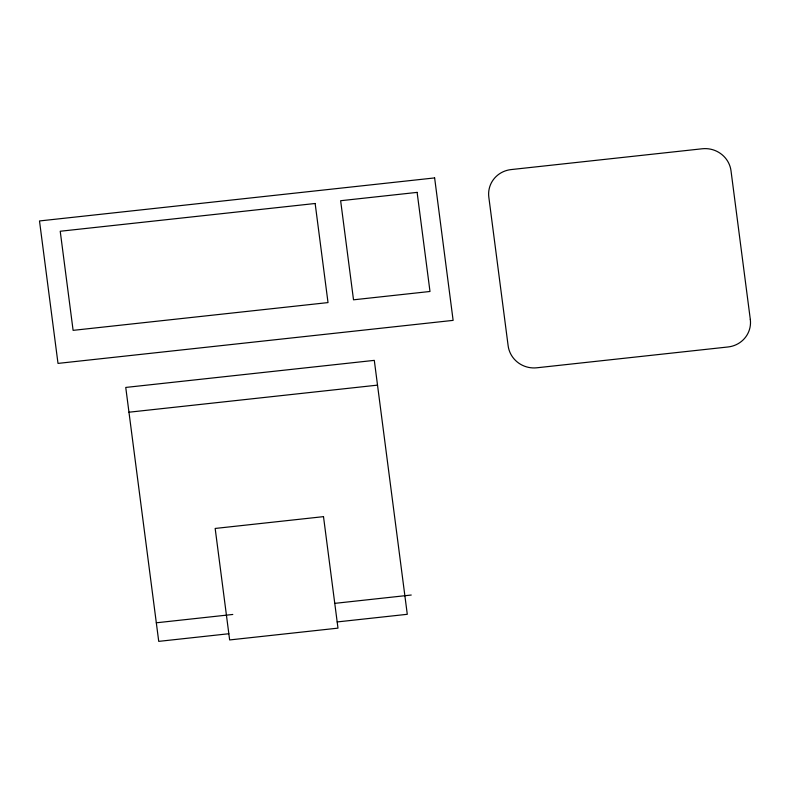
<?xml version="1.0" encoding="UTF-8"?>
<svg xmlns="http://www.w3.org/2000/svg" width="790" height="790" viewBox="0 0 790 790"><rect width="100%" height="100%" fill="white"/><g stroke="black" fill="none" stroke-linecap="round" stroke-linejoin="round"><path stroke-width="1.19" d="M128.968 412.212L377.521 385.135M156.321 622.796L232.793 614.462M334.772 603.363L411.244 595.028M228.843 633.738L158.731 641.371L125.748 387.436L374.302 360.368L407.285 614.304L337.182 621.937M750.312 319.417L731.007 170.768A25.734 24.895 12.4 0 0 702.3 148.767L511.1 169.583A25.734 24.895 12.4 0 0 488.822 197.144L508.138 345.793A25.724 24.885 12.4 0 0 536.845 367.785L728.034 346.968A25.724 24.885 12.4 0 0 750.303 319.417M434.628 177.918L39.5 220.953L58.006 363.4L453.124 320.375L434.628 177.918M315.151 203.494L60.228 231.253L73.105 330.358L328.018 302.59L315.151 203.494M417.12 192.385L340.638 200.719L353.515 299.815L429.987 291.48L417.12 192.385M323.505 516.65L215.166 528.451L229.643 639.939L337.982 628.139L323.505 516.65"/></g></svg>
